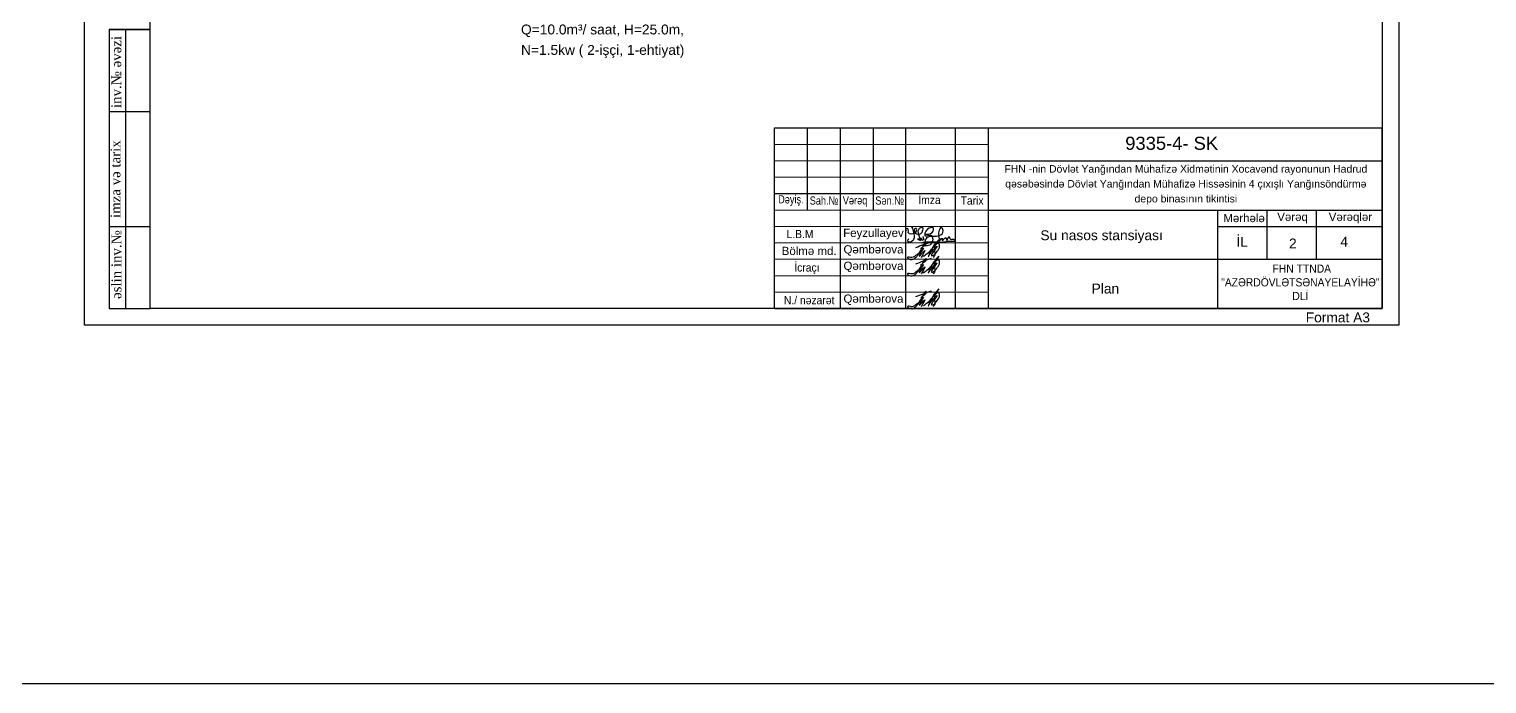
# Model space of a CAD drawing. Header units: millimetres. Extents: x 50754 to 359209, y -241195 to 23895.
# Drawn here: x 128097 to 172464, y -241195 to -221263 of the extents above; entities that cross this region are included whole.
import ezdxf

# ---------------------------------------------------------------- set-up
doc = ezdxf.new("R2010")
doc.units = ezdxf.units.MM
for name, color, linetype, lineweight in [('0_Ном._пера__21_Ном._пера__7', 7, 'Continuous', 60), ('Künc ştampının yazısı', 7, 'Continuous', 13), ('перегородка_Ном._пера__1_Ном._пера__7', 7, 'Continuous', 60)]:
    doc.layers.add(name, color=color, linetype=linetype, lineweight=lineweight)
doc.layers.add('Lines', color=7, linetype='Continuous')
doc.styles.add('arial', font='arial.ttf', dxfattribs={"height": 300})
doc.styles.add('ARİAL', font='arial.ttf')
doc.styles.add('Times New  Roman', font='times.ttf')
doc.styles.add('Times New Roman', font='times.ttf', dxfattribs={"height": 300})

# ---------------------------------------------------------------- blocks, each defined once
blk = doc.blocks.new('F. G.')
for points, knots in [([(678117, 149875), (678101, 149881), (678068, 149894), (678110, 149968), (678168, 149890), (678111, 149758), (678415, 149738), (678425, 149962), (678305, 149885), (678405, 149720), (678572, 149778), (678603, 149871), (678622, 149968), (678384, 149933), (678466, 149735), (678536, 149566)], [0, 0, 0, 0, 42.223389, 90.051656, 154.549451, 226.6152, 476.644161, 571.28472, 627.013932, 778.672239, 938.454199, 1025.570794, 1091.558705, 1160.21584, 1544.16015, 1544.16015, 1544.16015, 1544.16015]), ([(678270, 149972), (678336, 149780), (678414, 149552), (678142, 149501), (678145, 149587), (678167, 149609), (678173, 149615)], [0, 0, 0, 0, 446.334972, 532.702513, 603.278674, 627.196902, 627.196902, 627.196902, 627.196902]), ([(678270, 149972), (678269, 149975), (678267, 149986), (678290, 149979), (678294, 149969), (678296, 149964)], [0, 0, 0, 0, 8.821018, 27.345406, 42.243095, 42.243095, 42.243095, 42.243095]), ([(678664, 149761), (678746, 149756), (678876, 149747), (678975, 149989), (678703, 149943), (678605, 149631), (678938, 149818), (678911, 149456), (678769, 149412), (678615, 149384), (678680, 149525), (678701, 149705), (678882, 149703), (679021, 149702)], [0, 0, 0, 0, 227.188385, 358.071473, 539.665587, 751.927894, 924.503113, 1199.403857, 1282.39891, 1403.270956, 1513.824778, 1614.597802, 1944.904586, 1944.904586, 1944.904586, 1944.904586]), ([(679021, 149702), (679048, 149704), (679140, 149711), (679266, 149820), (679179, 149989), (679034, 149833), (679110, 149701), (679096, 149506), (679219, 149719), (679163, 149474), (679324, 149754), (679319, 149457), (679400, 149778), (679430, 149558), (679529, 149636), (679613, 149557), (679572, 149540), (679556, 149533)], [0, 0, 0, 0, 82.934409, 278.458212, 386.336719, 441.130098, 797.922894, 815.295031, 939.358029, 1010.425899, 1153.318323, 1248.777542, 1391.619055, 1482.772305, 1582.360738, 1652.010665, 1693.923868, 1693.923868, 1693.923868, 1693.923868]), ([(679563, 149533), (679492, 149537), (679369, 149543), (679180, 149491), (679004, 149517), (678808, 149521), (678658, 149508), (678563, 149493), (678539, 149489)], [0, 0, 0, 0, 211.533539, 367.015626, 577.795063, 738.782103, 953.656981, 1027.737747, 1027.737747, 1027.737747, 1027.737747]), ([(678557, 149636), (678555, 149623), (678549, 149595), (678590, 149573), (678644, 149600), (678594, 149740), (678613, 149627), (678634, 149589), (678649, 149601), (678648, 149609), (678647, 149612)], [0, 0, 0, 0, 37.910096, 78.738154, 107.34926, 199.254906, 281.250122, 295.344415, 310.564895, 319.310936, 319.310936, 319.310936, 319.310936])]:
    blk.add_open_spline(points, degree=3, knots=knots)
for points in [[(678557, 149636), (678518, 149625), (678479, 149613), (678440, 149602)], [(678440, 149602), (678472, 149590), (678504, 149578), (678535, 149566)]]:
    blk.add_open_spline(points, degree=3)
blk = doc.blocks.new('QT')
for points, knots in [([(-585737, 108509), (-585715, 108533), (-585678, 108574), (-585613, 108617), (-585563, 108657), (-585582, 108732), (-585630, 108659), (-585675, 108585), (-585747, 108445), (-585823, 108321), (-585900, 108220), (-585995, 108161), (-586085, 108179), (-586136, 108215), (-586136, 108292), (-585964, 108206), (-585868, 108348), (-585735, 108386), (-585571, 108666), (-585926, 108093), (-585520, 108593), (-585655, 108359), (-585723, 108241)], [0, 0, 0, 0, 95.105414, 165.226399, 237.940081, 275.386653, 317.829734, 413.155248, 594.756942, 755.78629, 857.135005, 977.628911, 1063.634804, 1123.390002, 1143.497316, 1270.295177, 1449.220916, 1585.489424, 1732.301661, 2011.136996, 2249.585855, 2488.440566, 2488.440566, 2488.440566, 2488.440566]), ([(-585659, 108268), (-585580, 108329), (-585415, 108456), (-585042, 108959), (-585416, 108550), (-585541, 108187), (-585407, 108452), (-585153, 108667), (-585344, 108455), (-585445, 108276), (-585314, 108319), (-585252, 108416), (-585166, 108511), (-585157, 108669), (-585278, 108662), (-585330, 108554), (-585324, 108430), (-585290, 108306), (-585347, 108261), (-585364, 108247)], [0, 0, 0, 0, 338.07146, 701.928548, 1160.253845, 1316.39979, 1493.912841, 1738.545853, 1967.361308, 2076.382892, 2141.637406, 2265.742403, 2439.595438, 2546.512588, 2605.883314, 2735.471139, 2851.575865, 2995.445732, 3058.832965, 3058.832965, 3058.832965, 3058.832965])]:
    blk.add_open_spline(points, degree=3, knots=knots)
blk.add_open_spline([(-585890, 108550), (-585731, 108608), (-585573, 108667), (-585414, 108725)], degree=3)
blk = doc.blocks.new('9183-5')
at = {"lineweight": 25}
for p, q in [((-726777, 21337), (-726777, 26837)), ((-726777, 26837), (-708277, 26837)), ((-725777, 26838), (-725777, 24337)), ((-724777, 26839), (-724777, 21339)), ((-723777, 26839), (-723777, 24337)), ((-722777, 21338), (-722777, 26838)), ((-721277, 26838), (-721277, 21338)), ((-720277, 26838), (-720277, 21338)), ((-726777, 24837), (-720277, 24837)), ((-713277, 21337), (-713277, 24337)), ((-726777, 21337), (-708277, 21337))]:
    blk.add_line(p, q, dxfattribs=at)
at = {"color": 0, "lineweight": 25}
for p, q in [((-708277, 21337), (-708277, 26837)), ((-720277, 25837), (-708277, 25837)), ((-720277, 24337), (-708277, 24337)), ((-711777, 22837), (-711777, 24337)), ((-710277, 22837), (-710277, 24337)), ((-713277, 23837), (-708277, 23837)), ((-720277, 22837), (-708277, 22837))]:
    blk.add_line(p, q, dxfattribs=at)
at = {"lineweight": 15}
for p, q in [((-726777, 26337), (-720277, 26337)), ((-726777, 25837), (-720277, 25837)), ((-726777, 25337), (-720277, 25337)), ((-726777, 24337), (-720277, 24337)), ((-726777, 23837), (-720277, 23837)), ((-726777, 23337), (-720277, 23337)), ((-726777, 22837), (-720277, 22837)), ((-726777, 22337), (-720277, 22337)), ((-726777, 21837), (-720277, 21837))]:
    blk.add_line(p, q, dxfattribs=at)
at = {"color": 2}
blk.add_blockref('F. G.', (-1400864, -126156), dxfattribs=at)
at = {"color": 3}
for p in [(-136586, -85350), (-136586, -85850), (-136586, -86849)]:
    blk.add_blockref('QT', p, dxfattribs=at)
at = {"insert": (-716819, 23525), "char_height": 300, "width": 5135.22, "attachment_point": 5, "style": 'arial'}
blk.add_mtext('{\\fArial|b0|i0|c238|p34;Su nasos stansiyası}', dxfattribs=at)
at = {"layer": '0_Ном._пера__21_Ном._пера__7', "linetype": 'Continuous', "lineweight": 25, "insert": (-714255, 25102), "char_height": 227.25, "width": 11211.1, "attachment_point": 5, "line_spacing_factor": 1.19865, "style": 'ARİAL'}
blk.add_mtext('FHN -nin Dövlət Yanğından Mühafizə Xidmətinin Xocav{\\fArial|b0|i0|c238|p34;ənd} {\\fArial|b0|i0|c238|p34;rayonunun Hadrud qəsəbəsində }Dövlət Yanğından Mühafizə Hissəsinin 4 {\\fArial|b0|i0|c238|p34;çıxışlı} {\\fArial|b0|i0|c238|p34;Y}anğınsöndürmə depo{\\fArial|b0|i0|c238|p34; binasının tikintisi}', dxfattribs=at)
at = {"layer": 'Künc ştampının yazısı', "color": 7, "char_height": 250, "attachment_point": 5, "style": 'Times New  Roman'}
for s, width, insert in [('{\\fArial|b0|i0|c238|p34;\\W0.8;Dəyiş.}', 1800, (-726276, 24624)), ('{\\fArial|b0|i0|c238|p34;\\W0.8;Sah.\\fArial|b0|i0|c204|p34;№}', 1800, (-725266, 24624)), ('{\\fArial|b0|i0|c238|p34;\\W0.8;Vərəq}', 1800, (-724323, 24595)), ('{\\fArial|b0|i0|c238|p34;\\W0.8;Sən.\\fArial|b0|i0|c204|p34;№}', 1800, (-723269, 24624)), ('\\pxt0.44093;{\\fArial|b0|i0|c0|p34;\\W0.9;İmza}', 250, (-722057, 24643)), ('{\\fArial|b0|i0|c0|p34;\\W0.9;Tarix }', 1800, (-720761, 24624))]:
    blk.add_mtext_dynamic_manual_height_columns(s, width=width, gutter_width=1, heights=[0], dxfattribs=dict(at, insert=insert))
at = {"layer": 'Künc ştampının yazısı', "color": 7, "lineweight": 25, "attachment_point": 5}
for s, insert, char_height, style in [('{\\fArial|b0|i0|c238|p34;Mərhələ}', (-712482, 24092), 250, 'Times New  Roman'), ('{\\fArial|b0|i0|c238|p34;Vərəq}', (-711007, 24092), 250, 'Times New  Roman'), ('{\\fArial|b0|i0|c238|p34;İL}', (-712540, 23369), 300, 'Times New  Roman'), ('{\\fArial|b0|i0|c238|p34;4}', (-709436, 23374), 300, 'Times New Roman'), ('{\\fArial|b0|i0|c238|p34;\\W0.9;\\C256; FHN TTNDA\\P"AZ\\fArial|b0|i0|c0|p34;Ə\\fArial|b0|i0|c238|p34;RDÖVL\\fArial|b0|i0|c0|p34;Ə\\fArial|b0|i0|c238|p34;TS\\fArial|b0|i0|c0|p34;Ə\\fArial|b0|i0|c238|p34;NAYE\\fArial|b0|i0|c204|p34;L\\fArial|b0|i0|c238|p34;AYİH\\fArial|b0|i0|c0|p34;Ə\\fArial|b0|i0|c238|p34;" \\fArial|b0|i0|c204|p34;\\P\\fArial|b0|i0|c238|p34;DLİ}', (-710770, 22137), 250, 'Times New  Roman'), ('{\\fArial|b0|i0|c0|p34;Format A3}', (-709628, 21066), 300, 'Times New Roman')]:
    blk.add_mtext(s, dxfattribs=dict(at, insert=insert, char_height=char_height, style=style))
at = {"layer": 'Künc ştampının yazısı', "color": 7, "lineweight": 25, "insert": (-709246, 24092), "char_height": 250, "width": 3544.72, "attachment_point": 5, "style": 'Times New  Roman'}
blk.add_mtext('{\\fArial|b0|i0|c238|p34;Vərəqlər}', dxfattribs=at)
at = {"layer": 'Künc ştampının yazısı', "color": 7, "attachment_point": 5, "style": 'Times New  Roman'}
for s, insert, char_height in [('{\\fArial|b0|i0|c238|p34;\\W0.9;  \\H0.73204x; L.B.M\\H1.366x; \\fArial|b0|i0|c204|p34;  \\fArial|b0|i0|c238|p34;       }', (-726161, 23606), 341.512), ('{\\fArial|b0|i0|c238|p34;\\W0.9;  \\H0.87845x; \\H0.83333x;\\W1;Feyzullayev\\fArial|b0|i0|c204|p34; \\H1.3661x;\\W0.9; \\fArial|b0|i0|c238|p34;       }', (-723935, 23606), 341.512), ('{\\fArial|b0|i0|c238|p34;\\W0.9;       \\fArial|b0|i0|c0|p34;\\H0.78914x;\\W1;B\\fArial|b0|i0|c238|p34;ölmə md.\\W0.9;    \\H1.2672x; }', (-726108, 23091), 316.801), ('{\\fArial|b0|i0|c238|p34;\\W0.9;  \\H0.87845x; \\H0.83333x;\\W1;Qəmbərova\\H1.3661x;\\W0.9;       }', (-723935, 23106), 341.51), ('{\\fArial|b0|i0|c238|p34;\\W0.9;  \\H0.87845x; \\H0.83333x;\\W1;Qəmbərova\\H1.3661x;\\W0.9;       }', (-723935, 21606), 341.51), ('{\\fArial|b0|i0|c238|p34;\\W0.9;       \\H0.78914x;N./ nəzarət   \\H1.2672x; }', (-726108, 21591), 316.8)]:
    blk.add_mtext(s, dxfattribs=dict(at, insert=insert, char_height=char_height))
at = {"layer": 'Künc ştampının yazısı', "attachment_point": 5, "style": 'Times New  Roman'}
for s, insert, char_height in [('{\\fArial|b0|i0|c238|p34;\\W0.9;       \\H0.78914x;İ\\fArial|b0|i0|c0|p34;cra\\fArial|b0|i0|c238|p34;çı    \\H1.2672x; }', (-726176, 22550), 316.801), ('{\\fArial|b0|i0|c238|p34;\\W0.9;  \\H0.87845x; \\H0.83333x;\\W1;Qəmbərova\\H1.3661x;\\W0.9;       }', (-723935, 22606), 341.51)]:
    blk.add_mtext(s, dxfattribs=dict(at, insert=insert, char_height=char_height))
at = {"layer": 'перегородка_Ном._пера__1_Ном._пера__7', "color": 7, "linetype": 'Continuous', "insert": (-716255, 26570), "char_height": 400, "attachment_point": 1, "style": 'ARİAL'}
blk.add_mtext(' 9335-{\\fArial|b0|i0|c238|p34;4}- {\\fArial|b0|i0|c238|p34;SK}', dxfattribs=at)

msp = doc.modelspace()

# ---------------------------------------------------------------- linework, layer by layer
for p, q in [((130530.313, -221270.589), (130530.313, -229770.589)), ((130530.313, -221270.589), (131780.313, -221270.589)), ((130530.313, -221270.589), (131780.313, -221270.589)), ((130530.313, -221270.589), (131780.313, -221270.589)), ((131780.313, -221270.589), (130530.313, -221270.589)), ((131030.313, -221270.589), (131030.313, -229770.589)), ((130530.313, -223770.589), (131780.313, -223770.589)), ((130530.313, -227270.589), (131780.313, -227270.589)), ((130531.563, -229770.589), (131781.563, -229770.589))]:
    msp.add_line(p, q)
at = {"color": 4, "ltscale": 15}
msp.add_lwpolyline([(50754.429, -190805.389), (321246.665, -190805.389), (321246.665, -241195.438), (50754.429, -241195.438)], close=True, dxfattribs=at)
for points in [[(129781.563, -201570.589), (169781.563, -201570.589), (169781.563, -230270.589), (129781.563, -230270.589)], [(131781.563, -202070.589), (169281.563, -202070.589), (169281.563, -229770.589), (131781.563, -229770.589)]]:
    msp.add_lwpolyline(points, close=True)
at = {"layer": 'Lines', "linetype": 'ByBlock'}
msp.add_line((130571.424, -221270.589), (131780.313, -221270.589), dxfattribs=at)
msp.add_line((130571.424, -221270.589), (131780.313, -221270.589), dxfattribs=at)

# ---------------------------------------------------------------- block references
at = {"color": 7}
msp.add_blockref('9183-5', (877558.096, -251107.516), dxfattribs=at)

# ---------------------------------------------------------------- texts
at = {"char_height": 300, "width": 5730.30693, "attachment_point": 4, "style": 'arial'}
for s, insert in [('{\\fArial|b0|i0|c238|p34;Q=10.0m³/ saat, H=25.0m,}', (143066.738, -221314.779)), ('{\\fArial|b0|i0|c238|p34;N=1.5k}w{\\fArial|b0|i0|c238|p34; ( 2-işçi, 1-ehtiyat)}', (143066.738, -221942.125))]:
    msp.add_mtext(s, dxfattribs=dict(at, insert=insert))
at = {"char_height": 300, "width": 3936.0034, "attachment_point": 1, "rotation": 90, "style": 'Times New Roman'}
for s, insert in [('{\\fTimes New Roman|b0|i0|c0|p18; \\fTimes New Roman|b0|i0|c238|p18; inv.\\fTimes New Roman|b0|i0|c204|p18;№\\fTimes New Roman|b0|i0|c238|p18; əvəzi}', (130598.867, -223892.138)), ('{\\fTimes New Roman|b0|i0|c0|p18; \\fTimes New Roman|b0|i0|c238|p18;imza və tarix}', (130574.896, -227125.636)), ('{\\fTimes New Roman|b0|i0|c0|p18; \\fTimes New Roman|b0|i0|c238|p18;əslin inv.\\fTimes New Roman|b0|i0|c204|p18;№}', (130603.462, -229590.435))]:
    msp.add_mtext(s, dxfattribs=dict(at, insert=insert))
at = {"color": 7, "lineweight": 9, "insert": (166558.791, -227787.299), "char_height": 300, "width": 1500.03783, "attachment_point": 5, "style": 'arial'}
msp.add_mtext('{\\fArial|b0|i0|c238|p34;2}', dxfattribs=at)
at = {"color": 7, "insert": (160854.725, -229163.66), "char_height": 300, "width": 8460.02674, "attachment_point": 5, "style": 'arial'}
msp.add_mtext('{\\fArial|b0|i0|c238|p34;Plan}', dxfattribs=at)

doc.saveas('drawing.dxf')
